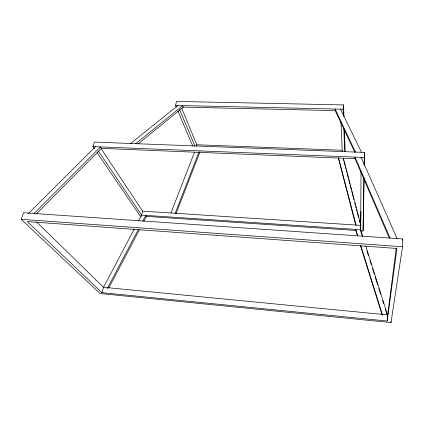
<?xml version="1.0" encoding="UTF-8"?>
<svg xmlns="http://www.w3.org/2000/svg" width="424" height="424" viewBox="0 0 424 424"><rect width="100%" height="100%" fill="white"/><g stroke="black" fill="none" stroke-linecap="round" stroke-linejoin="round"><path stroke-width="0.64" d="M361.036 171.524L360.617 230.773L362.006 235.172M361.131 158.422L361.137 157.357L397.14 238.696M361.036 211.481L360.623 229.723L362.811 236.661M360.442 230.757L363.082 230.937L363.882 177.995M364.073 165.424L364.555 152.423L94.382 142.088L92.962 146.598L94.451 148.787M364.137 178.912L363.082 230.937M364.354 165.005L364.555 152.423M402.53 246.757L402.8 238.951L23.543 212.742L21.2 219.325L100.106 293.53L390.997 322.584L402.53 246.757L21.2 219.325M390.997 322.584L391.045 321.355M387.229 321.032L396.917 248.469L27.258 221.588L102.014 292.671L387.229 321.032L387.499 314.884L365.801 246.127M343.398 115.757L343.164 109.212L343.567 104.913L176.527 101.416L175.52 105.438L176.294 107.256M396.276 247.939L387.525 316.076M402.604 240.254L402.8 238.951M196.482 146.02L196.763 144.764L181.769 108.438M101.124 148.612L142.607 211.141L141.595 215.095L138.531 220.92M102.014 292.671L103.477 287.281L36.618 221.927M170.957 212.991L194.499 152.211M175.223 213.267L199.052 151.776M176.04 213.68L200.033 151.766M107.15 288.797L138.425 229.373M142.718 221.211L145.787 215.376L146.46 216.388L143.99 221.074M108.846 287.907L139.369 229.872M103.525 287.286L134.233 229.071M36.279 213.988L101.426 148.384L100.44 146.9L34 213.59M28.249 213.691L95.458 146.699M138.166 143.927L183.279 107.113L182.659 105.597L135.775 143.672M130.666 143.476L177.894 105.491M175.52 105.438L343.164 109.212M182.5 107.097L335.909 110.643M196.763 144.764L342.073 150.25M92.962 146.598L364.195 157.484M101.082 148.368L355.169 158.714M142.607 211.141L360.93 225.372L343.371 158.12M360.623 229.723L141.595 215.095L98.299 150.923M141.515 216.054L140.196 215.964L97.054 152.608M146.132 216.362L355.826 230.449M103.477 287.281L387.499 314.884M340.472 109.153L361.508 152.311M355.439 152.078L335.098 109.032L335.183 110.627L354.888 152.486M390.128 238.209L355.036 157.113L355.052 158.709L389.195 237.816M177.836 110.892L192.75 146.036M179.553 109.445L194.902 146.089M366.967 250.897L368.355 255.301M369.94 260.331L371.329 264.73M372.521 268.503L374.302 274.164M375.097 276.681L377.678 284.859M378.865 288.633L380.651 294.293M382.634 300.579L383.625 303.727M385.215 308.757L387.001 314.417M357.66 235.691L355.688 229.395L357.464 236.089M360.808 245.761L382.618 315.44M360.411 245.501L382.003 314.539M343.255 158.751L343.758 160.664M344.087 161.942L345.088 165.773M345.422 167.051L345.92 168.964M346.254 170.241L346.752 172.16M347.086 173.437L348.422 178.541M348.756 179.818L349.752 183.65M350.086 184.928L351.422 190.037M351.756 191.314L353.918 199.614M354.756 202.804L355.254 204.723M355.588 206L356.086 207.914M356.42 209.191L356.918 211.104M357.252 212.382L358.587 217.491M359.42 220.681L359.918 222.6M338.553 157.924L356.012 225.054M338.288 157.919L355.853 225.473M341.007 121.964L342.258 151.638M343.843 128.18L344.686 151.728M343.567 104.913L343.975 116.764M344.41 129.272L345.178 151.654"/></g></svg>
